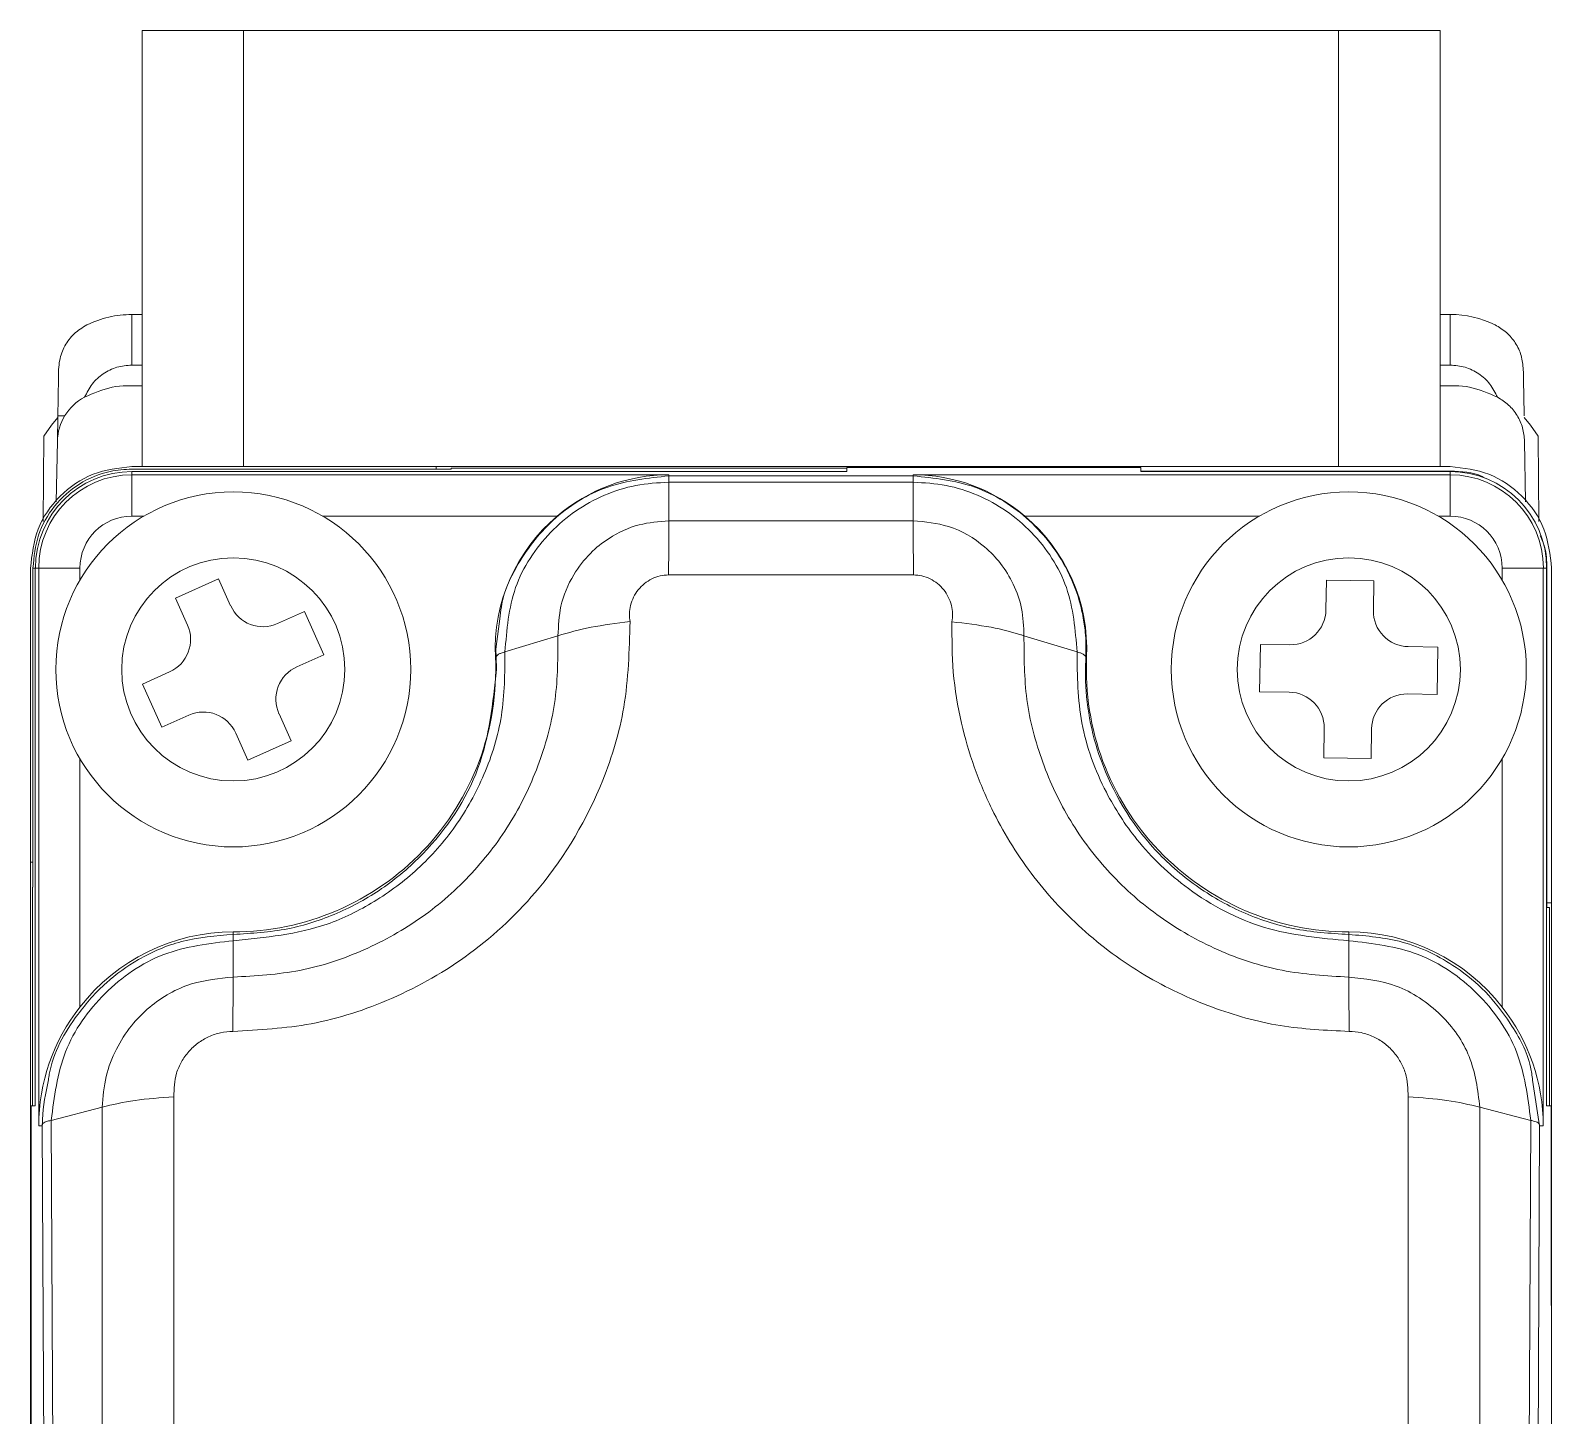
# Model space of a CAD drawing. Header units: millimetres. Extents: x 5 to 415, y 5 to 292.
# Drawn here: x 31.6 to 46.6, y 103.45 to 117.11 of the extents above; entities that cross this region are included whole.
import ezdxf

# ---------------------------------------------------------------- set-up
doc = ezdxf.new("R2010")
doc.units = ezdxf.units.MM

msp = doc.modelspace()

# ---------------------------------------------------------------- linework, layer by layer
at = {"color": 7, "linetype": 'Continuous', "lineweight": 18}
for p, q in [((32.702, 112.806), (32.702, 117.106)), ((33.702, 117.106), (33.702, 112.806)), ((44.502, 117.106), (33.702, 117.106)), ((44.502, 112.806), (44.502, 117.106)), ((45.502, 117.106), (45.502, 112.806)), ((32.602, 114.306), (32.602, 113.806)), ((32.602, 114.306), (32.702, 114.306)), ((45.502, 114.306), (45.602, 114.306)), ((45.602, 114.306), (45.602, 113.806)), ((32.702, 113.806), (32.602, 113.806)), ((45.602, 113.806), (45.502, 113.806)), ((31.872, 113.306), (31.868, 113.057)), ((31.939, 113.306), (31.872, 113.306)), ((31.735, 113.106), (31.728, 112.264)), ((46.475, 112.264), (46.468, 113.106)), ((31.868, 113.057), (31.857, 112.458)), ((46.335, 113.057), (46.346, 112.458)), ((32.602, 112.806), (35.602, 112.806)), ((35.602, 112.781), (35.602, 112.806)), ((35.602, 112.806), (42.302, 112.806)), ((42.302, 112.806), (42.302, 112.798)), ((42.302, 112.806), (45.602, 112.806)), ((35.752, 112.781), (32.602, 112.781)), ((32.602, 112.757), (32.602, 112.725)), ((39.652, 112.757), (32.602, 112.757)), ((32.602, 112.725), (37.897, 112.725)), ((32.602, 112.725), (32.602, 112.318)), ((35.752, 112.79), (35.752, 112.781)), ((39.652, 112.79), (35.752, 112.79)), ((37.897, 112.714), (37.897, 112.725)), ((37.897, 112.714), (40.306, 112.714)), ((37.897, 112.652), (37.897, 112.272)), ((37.897, 112.652), (40.306, 112.652)), ((39.652, 112.798), (39.652, 112.757)), ((42.552, 112.798), (39.652, 112.798)), ((40.306, 112.714), (40.306, 112.725)), ((40.306, 112.725), (45.602, 112.725)), ((40.306, 112.272), (40.306, 112.652)), ((42.552, 112.757), (42.552, 112.798)), ((45.602, 112.761), (42.552, 112.761)), ((42.552, 112.757), (45.602, 112.757)), ((45.602, 112.757), (45.602, 112.725)), ((45.602, 112.725), (45.602, 112.318)), ((32.602, 112.318), (32.72, 112.318)), ((34.483, 112.318), (36.797, 112.318)), ((37.897, 112.272), (40.306, 112.272)), ((43.72, 112.318), (41.406, 112.318)), ((45.602, 112.318), (45.483, 112.318)), ((31.602, 111.806), (31.602, 108.906)), ((31.627, 108.659), (31.627, 111.806)), ((31.65, 106.504), (31.65, 111.806)), ((31.65, 111.806), (31.683, 111.806)), ((31.683, 111.806), (31.683, 106.306)), ((31.683, 111.806), (32.09, 111.806)), ((32.09, 111.806), (32.09, 111.688)), ((46.52, 111.806), (46.113, 111.806)), ((46.113, 111.806), (46.113, 111.688)), ((46.52, 111.806), (46.52, 106.306)), ((46.553, 111.806), (46.52, 111.806)), ((46.553, 106.504), (46.553, 111.806)), ((46.556, 108.459), (46.556, 111.806)), ((46.602, 108.506), (46.602, 111.806)), ((33.457, 111.7), (33.031, 111.51)), ((33.576, 111.434), (33.457, 111.7)), ((37.895, 111.737), (40.309, 111.737)), ((44.382, 111.685), (44.377, 111.393)), ((44.848, 111.678), (44.382, 111.685)), ((44.844, 111.386), (44.848, 111.678)), ((33.031, 111.51), (33.15, 111.243)), ((34.305, 111.377), (34.039, 111.258)), ((34.496, 110.951), (34.305, 111.377)), ((36.192, 111.006), (36.194, 110.927)), ((36.281, 110.978), (36.804, 111.138)), ((41.399, 111.138), (41.922, 110.978)), ((43.73, 111.053), (43.723, 110.586)), ((44.022, 111.049), (43.73, 111.053)), ((45.48, 111.026), (45.188, 111.031)), ((45.473, 110.56), (45.48, 111.026)), ((34.229, 110.832), (34.496, 110.951)), ((36.187, 110.927), (36.194, 110.927)), ((36.194, 110.927), (36.197, 110.806)), ((42.009, 110.927), (42.016, 110.927)), ((32.974, 110.781), (32.708, 110.662)), ((32.708, 110.662), (32.898, 110.236)), ((43.723, 110.586), (44.015, 110.582)), ((45.181, 110.564), (45.473, 110.56)), ((32.898, 110.236), (33.164, 110.355)), ((34.172, 110.103), (34.053, 110.369)), ((33.627, 110.179), (33.746, 109.912)), ((33.746, 109.912), (34.172, 110.103)), ((44.359, 110.227), (44.355, 109.935)), ((44.822, 109.928), (44.826, 110.219)), ((32.09, 109.925), (32.09, 107.477)), ((44.355, 109.935), (44.822, 109.928)), ((46.113, 109.925), (46.113, 107.477)), ((31.602, 108.906), (31.627, 108.906)), ((31.602, 108.906), (31.602, 97.806)), ((31.621, 106.504), (31.621, 108.659)), ((31.627, 108.659), (31.621, 108.659)), ((46.556, 108.506), (46.602, 108.506)), ((46.582, 108.459), (46.556, 108.459)), ((46.582, 106.504), (46.582, 108.459)), ((46.602, 108.506), (46.602, 104.534)), ((33.602, 108.193), (33.602, 108.218)), ((44.602, 108.218), (44.602, 108.193)), ((33.602, 108.131), (33.601, 107.772)), ((44.602, 108.131), (44.602, 107.772)), ((31.61, 87.806), (31.61, 106.504)), ((31.65, 106.504), (31.61, 106.504)), ((33.016, 100.646), (33.016, 106.591)), ((45.187, 106.591), (45.187, 100.646)), ((46.596, 106.504), (46.553, 106.504)), ((46.596, 104.534), (46.596, 106.504)), ((32.308, 106.489), (31.807, 106.36)), ((31.845, 98.306), (31.807, 106.36)), ((32.308, 106.489), (32.309, 100.57)), ((45.895, 106.489), (45.895, 100.57)), ((46.396, 106.36), (45.895, 106.489)), ((46.396, 106.36), (46.358, 98.306)), ((31.683, 106.306), (31.719, 106.306)), ((31.719, 106.306), (31.757, 98.251)), ((46.484, 106.306), (46.446, 98.251)), ((46.52, 106.306), (46.484, 106.306)), ((46.596, 104.534), (46.602, 104.534)), ((46.602, 102.794), (46.602, 104.534))]:
    msp.add_line(p, q, dxfattribs=at)
at = {"color": 8, "linetype": 'Continuous', "lineweight": 18}
for p, q in [((45.602, 112.757), (45.602, 112.761)), ((31.65, 111.805), (31.627, 111.806)), ((46.556, 111.806), (46.553, 111.807)), ((36.235, 111.332), (36.192, 111.006)), ((46.414, 106.757), (46.484, 106.306))]:
    msp.add_line(p, q, dxfattribs=at)
at = {"color": 7, "linetype": 'Continuous', "lineweight": 18, "flags": 128}
for points in [[(31.735, 113.106), (31.808, 113.214), (31.872, 113.29)], [(46.468, 113.106), (46.395, 113.214), (46.331, 113.29)]]:
    msp.add_lwpolyline(points, dxfattribs=at)
at = {"color": 7, "linetype": 'Continuous', "lineweight": 18}
for centre, radius in [((33.602, 110.806), 1.75), ((44.602, 110.806), 1.75), ((33.602, 110.806), 1.1), ((44.602, 110.806), 1.1)]:
    msp.add_circle(centre, radius, dxfattribs=at)
for centre, radius, start, end in [((45.602, 113.306), 1, 63.6986, 90), ((32.368, 113.048), 0.5, 117.8883, 179), ((32.602, 111.806), 0.951, 90, 180), ((32.602, 111.806), 0.919, 90, 180), ((45.602, 111.806), 0.951, 0, 90), ((45.602, 111.806), 0.919, 0, 90), ((32.602, 111.806), 0.512, 90, 180), ((37.897, 111.006), 1.712, 129.9741, 182.6659), ((40.306, 111.006), 1.712, 357.3341, 50.0259), ((45.602, 111.806), 0.512, 0, 90), ((33.896, 111.577), 0.35, 204.1047, 294.1047), ((44.027, 111.399), 0.35, 269.1229, 359.1229), ((45.194, 111.381), 0.35, 179.1229, 269.1229), ((32.831, 111.101), 0.35, 294.1047, 24.1047), ((33.602, 110.806), 2.588, 270, 2.6659), ((44.602, 110.806), 2.588, 177.3341, 270), ((34.372, 110.512), 0.35, 114.1047, 204.1047), ((44.009, 110.232), 0.35, 359.1229, 89.1229), ((45.176, 110.214), 0.35, 89.1229, 179.1229), ((33.307, 110.036), 0.35, 24.1047, 114.1047), ((33.602, 106.306), 1.912, 90, 142.2583), ((44.602, 106.306), 1.912, 37.7417, 90)]:
    msp.add_arc(centre, radius, start, end, dxfattribs=at)
for centre, major_axis, start_param, end_param in [((37.897, 111.035), (0, 1.69), 0, 0.708773), ((40.306, 111.035), (0, 1.69), 5.574412, 6.283185), ((33.569, 106.306), (1.886, 0), 2.472305, 3.141593), ((44.634, 106.306), (1.886, 0), 0, 0.669288)]:
    msp.add_ellipse(centre, major_axis=major_axis, ratio=0.999853, start_param=start_param, end_param=end_param, dxfattribs=at)
for points in [[(32.702, 117.106), (32.717, 117.106), (32.747, 117.106), (32.978, 117.106), (33.308, 117.106), (33.571, 117.106), (33.702, 117.106)], [(44.502, 117.106), (44.633, 117.106), (44.895, 117.106), (45.225, 117.106), (45.457, 117.106), (45.487, 117.106), (45.502, 117.106)], [(32.159, 114.203), (32.229, 114.233), (32.371, 114.293), (32.525, 114.302), (32.602, 114.306)], [(32.134, 113.49), (32.224, 113.53), (32.405, 113.609), (32.603, 113.604), (32.702, 113.601)], [(45.502, 113.601), (45.6, 113.604), (45.798, 113.609), (45.979, 113.53), (46.069, 113.49)], [(46.069, 113.49), (46.107, 113.466), (46.182, 113.419), (46.266, 113.313), (46.323, 113.19), (46.331, 113.101), (46.335, 113.057)], [(32.602, 112.806), (32.471, 112.791), (32.208, 112.761), (31.878, 112.53), (31.647, 112.199), (31.617, 111.937), (31.602, 111.806)], [(45.602, 112.806), (45.733, 112.791), (45.995, 112.761), (46.325, 112.53), (46.557, 112.199), (46.587, 111.937), (46.602, 111.806)], [(37.897, 112.652), (37.897, 112.67), (37.897, 112.705), (37.897, 112.711), (37.897, 112.714)], [(40.306, 112.652), (40.306, 112.67), (40.306, 112.705), (40.306, 112.711), (40.306, 112.714)], [(37.895, 111.737), (37.895, 111.841), (37.896, 112.049), (37.897, 112.197), (37.897, 112.272)], [(40.309, 111.737), (40.308, 111.841), (40.308, 112.049), (40.307, 112.197), (40.306, 112.272)]]:
    msp.add_open_spline(points, degree=3, dxfattribs=at)
for points, knots in [([(32.159, 114.203), (32.114, 114.176), (32.026, 114.122), (31.934, 113.996), (31.888, 113.872), (31.882, 113.794), (31.88, 113.763)], [0, 0, 0, 0, 0.270501, 0.540639, 0.820445, 1, 1, 1, 1]), ([(46.323, 113.763), (46.319, 113.809), (46.31, 113.899), (46.25, 114.026), (46.162, 114.133), (46.083, 114.18), (46.045, 114.203)], [0, 0, 0, 0, 0.268331, 0.522065, 0.764688, 1, 1, 1, 1]), ([(31.88, 113.763), (31.878, 113.658), (31.876, 113.512), (31.873, 113.352), (31.872, 113.306)], [0, 0, 0, 0, 0.715699, 1, 1, 1, 1]), ([(32.602, 113.806), (32.552, 113.802), (32.452, 113.794), (32.317, 113.726), (32.203, 113.625), (32.159, 113.536), (32.136, 113.491)], [0, 0, 0, 0, 0.249883, 0.499844, 0.749883, 1, 1, 1, 1]), ([(45.602, 113.806), (45.651, 113.802), (45.751, 113.794), (45.887, 113.726), (46, 113.625), (46.045, 113.536), (46.067, 113.491)], [0, 0, 0, 0, 0.249826, 0.499768, 0.749826, 1, 1, 1, 1]), ([(46.323, 113.763), (46.324, 113.688), (46.327, 113.543), (46.33, 113.383), (46.331, 113.306)], [0, 0, 0, 0, 0.5233128, 1, 1, 1, 1]), ([(31.627, 111.806), (31.637, 111.916), (31.659, 112.135), (31.827, 112.427), (32.074, 112.648), (32.349, 112.765), (32.53, 112.777), (32.602, 112.781)], [0, 0, 0, 0, 0.214703, 0.429407, 0.644092, 0.858769, 1, 1, 1, 1]), ([(37.897, 112.714), (37.692, 112.693), (37.275, 112.648), (36.738, 112.31), (36.412, 111.881), (36.257, 111.542), (36.239, 111.373), (36.235, 111.332)], [0, 0, 0, 0, 0.261145, 0.531603, 0.781531, 0.947839, 1, 1, 1, 1]), ([(36.281, 110.978), (36.299, 111.195), (36.333, 111.627), (36.643, 112.094), (36.971, 112.375), (37.258, 112.532), (37.57, 112.633), (37.788, 112.646), (37.897, 112.652)], [0, 0, 0, 0, 0.249328, 0.498429, 0.623734, 0.74892, 0.874188, 1, 1, 1, 1]), ([(41.98, 111.333), (41.977, 111.348), (41.946, 111.504), (41.821, 111.85), (41.475, 112.301), (40.933, 112.648), (40.513, 112.692), (40.306, 112.714)], [0, 0, 0, 0, 0.019748, 0.204658, 0.465549, 0.736715, 1, 1, 1, 1]), ([(40.306, 112.652), (40.415, 112.646), (40.633, 112.633), (40.945, 112.532), (41.232, 112.375), (41.561, 112.094), (41.87, 111.627), (41.905, 111.195), (41.922, 110.978)], [0, 0, 0, 0, 0.125761, 0.251022, 0.376238, 0.501616, 0.75075, 1, 1, 1, 1]), ([(45.602, 112.761), (45.712, 112.758), (45.832, 112.756), (45.932, 112.699), (45.94, 112.694)], [0, 0, 0, 0, 0.926341, 1, 1, 1, 1]), ([(37.897, 112.272), (37.798, 112.264), (37.59, 112.247), (37.325, 112.123), (37.109, 111.95), (36.937, 111.726), (36.818, 111.446), (36.808, 111.236), (36.804, 111.138)], [0, 0, 0, 0, 0.167736, 0.352143, 0.487172, 0.638974, 0.831837, 1, 1, 1, 1]), ([(41.399, 111.138), (41.396, 111.229), (41.389, 111.404), (41.302, 111.646), (41.177, 111.852), (40.975, 112.062), (40.681, 112.236), (40.425, 112.261), (40.306, 112.272)], [0, 0, 0, 0, 0.155857, 0.300953, 0.437924, 0.567125, 0.799357, 1, 1, 1, 1]), ([(46.488, 112.123), (46.505, 112.088), (46.552, 111.988), (46.554, 111.878), (46.556, 111.806)], [0, 0, 0, 0, 0.355199, 1, 1, 1, 1]), ([(37.514, 111.277), (37.511, 111.303), (37.505, 111.357), (37.518, 111.439), (37.547, 111.52), (37.593, 111.593), (37.654, 111.655), (37.728, 111.701), (37.809, 111.732), (37.866, 111.736), (37.895, 111.737)], [0, 0, 0, 0, 0.11782, 0.242931, 0.371062, 0.499161, 0.624773, 0.752597, 0.87771, 1, 1, 1, 1]), ([(40.309, 111.737), (40.337, 111.735), (40.394, 111.732), (40.475, 111.701), (40.549, 111.655), (40.61, 111.594), (40.656, 111.52), (40.685, 111.44), (40.699, 111.357), (40.692, 111.303), (40.689, 111.276)], [0, 0, 0, 0, 0.120683, 0.247152, 0.372056, 0.500257, 0.625655, 0.756459, 0.880216, 1, 1, 1, 1]), ([(33.597, 107.237), (33.857, 107.252), (34.394, 107.281), (35.194, 107.545), (35.972, 107.987), (36.721, 108.699), (37.221, 109.552), (37.492, 110.461), (37.507, 110.994), (37.514, 111.277)], [0, 0, 0, 0, 0.1215868, 0.2524027, 0.39297, 0.5431842, 0.7413846, 0.8630007, 1, 1, 1, 1]), ([(36.804, 111.138), (36.908, 111.168), (37.115, 111.228), (37.381, 111.26), (37.514, 111.277)], [0, 0, 0, 0, 0.5001299, 1, 1, 1, 1]), ([(40.689, 111.276), (40.689, 111.11), (40.688, 110.774), (40.771, 110.294), (40.9, 109.843), (41.112, 109.338), (41.448, 108.785), (41.959, 108.228), (42.567, 107.778), (43.234, 107.463), (43.918, 107.269), (44.378, 107.248), (44.605, 107.237)], [0, 0, 0, 0, 0.080707, 0.163031, 0.235727, 0.308087, 0.427291, 0.54596, 0.667966, 0.784297, 0.893231, 1, 1, 1, 1]), ([(41.399, 111.138), (41.388, 111.142), (41.295, 111.171), (41.069, 111.23), (40.821, 111.26), (40.689, 111.276)], [0, 0, 0, 0, 0.057383, 0.500719, 1, 1, 1, 1]), ([(36.804, 111.138), (36.803, 110.928), (36.802, 110.505), (36.637, 109.885), (36.363, 109.302), (35.97, 108.783), (35.477, 108.347), (34.899, 108.024), (34.266, 107.81), (33.822, 107.785), (33.601, 107.772)], [0, 0, 0, 0, 0.123584, 0.248726, 0.373798, 0.499207, 0.624438, 0.749796, 0.875432, 1, 1, 1, 1]), ([(44.602, 107.772), (44.381, 107.785), (43.937, 107.811), (43.303, 108.023), (42.727, 108.348), (42.234, 108.782), (41.84, 109.302), (41.566, 109.885), (41.401, 110.505), (41.4, 110.928), (41.399, 111.138)], [0, 0, 0, 0, 0.1246908, 0.2501464, 0.3754264, 0.5008375, 0.6259945, 0.7513068, 0.8764488, 1, 1, 1, 1]), ([(33.602, 108.131), (33.918, 108.162), (34.408, 108.211), (35.008, 108.51), (35.441, 108.833), (35.813, 109.258), (36.097, 109.771), (36.277, 110.356), (36.28, 110.768), (36.281, 110.978)], [0, 0, 0, 0, 0.2085135, 0.3236811, 0.4455327, 0.5742537, 0.7096409, 0.8517686, 1, 1, 1, 1]), ([(36.194, 110.927), (36.195, 110.932), (36.197, 110.941), (36.215, 110.955), (36.243, 110.968), (36.269, 110.975), (36.281, 110.978)], [0, 0, 0, 0, 0.2476857, 0.5000274, 0.7523547, 1, 1, 1, 1]), ([(41.922, 110.978), (41.925, 110.743), (41.932, 110.267), (42.163, 109.637), (42.522, 109.079), (43.031, 108.595), (43.752, 108.209), (44.32, 108.157), (44.602, 108.131)], [0, 0, 0, 0, 0.165533, 0.335366, 0.46358, 0.624197, 0.813309, 1, 1, 1, 1]), ([(42.009, 110.927), (42.007, 110.934), (42.002, 110.946), (41.973, 110.962), (41.946, 110.972), (41.928, 110.977), (41.922, 110.978)], [0, 0, 0, 0, 0.3750968, 0.6707688, 0.8788018, 1, 1, 1, 1]), ([(44.602, 108.193), (44.417, 108.204), (44.054, 108.227), (43.542, 108.401), (43.077, 108.665), (42.546, 109.134), (42.123, 109.846), (41.997, 110.525), (42.007, 110.866), (42.009, 110.927)], [0, 0, 0, 0, 0.126531, 0.24913, 0.370781, 0.498971, 0.748687, 0.955099, 1, 1, 1, 1]), ([(36.197, 110.806), (36.163, 110.475), (36.095, 109.813), (35.609, 109.083), (35.086, 108.638), (34.632, 108.389), (34.135, 108.225), (33.783, 108.204), (33.602, 108.193)], [0, 0, 0, 0, 0.250792, 0.50068, 0.630165, 0.750691, 0.871864, 1, 1, 1, 1]), ([(31.779, 106.758), (31.782, 106.777), (31.815, 107.011), (32.01, 107.354), (32.331, 107.721), (32.68, 107.969), (33.103, 108.153), (33.43, 108.179), (33.602, 108.193)], [0, 0, 0, 0, 0.023377, 0.284963, 0.454083, 0.610185, 0.794428, 1, 1, 1, 1]), ([(33.602, 108.193), (33.602, 108.19), (33.602, 108.183), (33.602, 108.148), (33.602, 108.131)], [0, 0, 0, 0, 0.497258, 1, 1, 1, 1]), ([(44.602, 108.131), (44.602, 108.148), (44.602, 108.183), (44.602, 108.19), (44.602, 108.193)], [0, 0, 0, 0, 0.502742, 1, 1, 1, 1]), ([(44.602, 108.193), (44.78, 108.178), (45.155, 108.147), (45.613, 107.921), (45.964, 107.631), (46.216, 107.3), (46.383, 107), (46.409, 106.8), (46.414, 106.757)], [0, 0, 0, 0, 0.213112, 0.447815, 0.598568, 0.757367, 0.948269, 1, 1, 1, 1]), ([(31.807, 106.36), (31.836, 106.592), (31.894, 107.054), (32.308, 107.639), (32.898, 108.05), (33.367, 108.104), (33.602, 108.131)], [0, 0, 0, 0, 0.249805, 0.499421, 0.749356, 1, 1, 1, 1]), ([(44.602, 108.131), (44.836, 108.104), (45.305, 108.05), (45.895, 107.64), (46.309, 107.055), (46.367, 106.592), (46.396, 106.36)], [0, 0, 0, 0, 0.250224, 0.500004, 0.749764, 1, 1, 1, 1]), ([(33.601, 107.772), (33.462, 107.759), (33.165, 107.73), (32.822, 107.532), (32.587, 107.294), (32.439, 107.062), (32.333, 106.79), (32.317, 106.592), (32.308, 106.489)], [0, 0, 0, 0, 0.20459, 0.437673, 0.566426, 0.702382, 0.846176, 1, 1, 1, 1]), ([(33.597, 107.237), (33.598, 107.341), (33.6, 107.548), (33.601, 107.697), (33.601, 107.772)], [0, 0, 0, 0, 0.4972757, 1, 1, 1, 1]), ([(44.602, 107.772), (44.602, 107.697), (44.603, 107.548), (44.605, 107.341), (44.605, 107.237)], [0, 0, 0, 0, 0.502722, 1, 1, 1, 1]), ([(45.895, 106.489), (45.873, 106.66), (45.831, 106.995), (45.575, 107.357), (45.308, 107.571), (45.007, 107.729), (44.761, 107.755), (44.602, 107.772)], [0, 0, 0, 0, 0.256012, 0.50256, 0.638236, 0.766006, 1, 1, 1, 1]), ([(33.016, 106.591), (33.018, 106.67), (33.021, 106.791), (33.088, 106.939), (33.159, 107.04), (33.25, 107.125), (33.357, 107.187), (33.475, 107.23), (33.557, 107.235), (33.597, 107.237)], [0, 0, 0, 0, 0.245572, 0.373218, 0.499285, 0.625401, 0.751777, 0.877837, 1, 1, 1, 1]), ([(44.605, 107.237), (44.646, 107.235), (44.728, 107.23), (44.846, 107.188), (44.953, 107.125), (45.044, 107.04), (45.115, 106.94), (45.182, 106.791), (45.185, 106.67), (45.187, 106.591)], [0, 0, 0, 0, 0.121784, 0.248137, 0.373872, 0.500587, 0.62603, 0.753831, 1, 1, 1, 1]), ([(32.308, 106.489), (32.412, 106.515), (32.619, 106.565), (32.883, 106.582), (33.016, 106.591)], [0, 0, 0, 0, 0.500435, 1, 1, 1, 1]), ([(45.187, 106.591), (45.319, 106.582), (45.584, 106.566), (45.791, 106.515), (45.895, 106.489)], [0, 0, 0, 0, 0.49864, 1, 1, 1, 1]), ([(31.807, 106.36), (31.798, 106.358), (31.771, 106.352), (31.743, 106.344), (31.723, 106.33), (31.72, 106.314), (31.719, 106.306)], [0, 0, 0, 0, 0.183981, 0.49927, 0.753248, 1, 1, 1, 1]), ([(46.396, 106.36), (46.409, 106.356), (46.435, 106.349), (46.462, 106.344), (46.478, 106.331), (46.483, 106.314), (46.484, 106.308), (46.484, 106.306)], [0, 0, 0, 0, 0.249886, 0.499926, 0.747959, 0.907794, 1, 1, 1, 1])]:
    msp.add_open_spline(points, degree=3, knots=knots, dxfattribs=at)
at = {"color": 8, "linetype": 'Continuous', "lineweight": 18}
for points, knots in [([(42.009, 110.927), (42.01, 111.01), (42.012, 111.146), (41.989, 111.28), (41.98, 111.333)], [0, 0, 0, 0, 0.605148, 1, 1, 1, 1]), ([(31.719, 106.306), (31.719, 106.307), (31.719, 106.308), (31.719, 106.314), (31.719, 106.335), (31.721, 106.485), (31.752, 106.629), (31.779, 106.758)], [0, 0, 0, 0, 0.0011806, 0.0107012, 0.0373466, 0.1384706, 1, 1, 1, 1])]:
    msp.add_open_spline(points, degree=3, knots=knots, dxfattribs=at)

doc.saveas('drawing.dxf')
